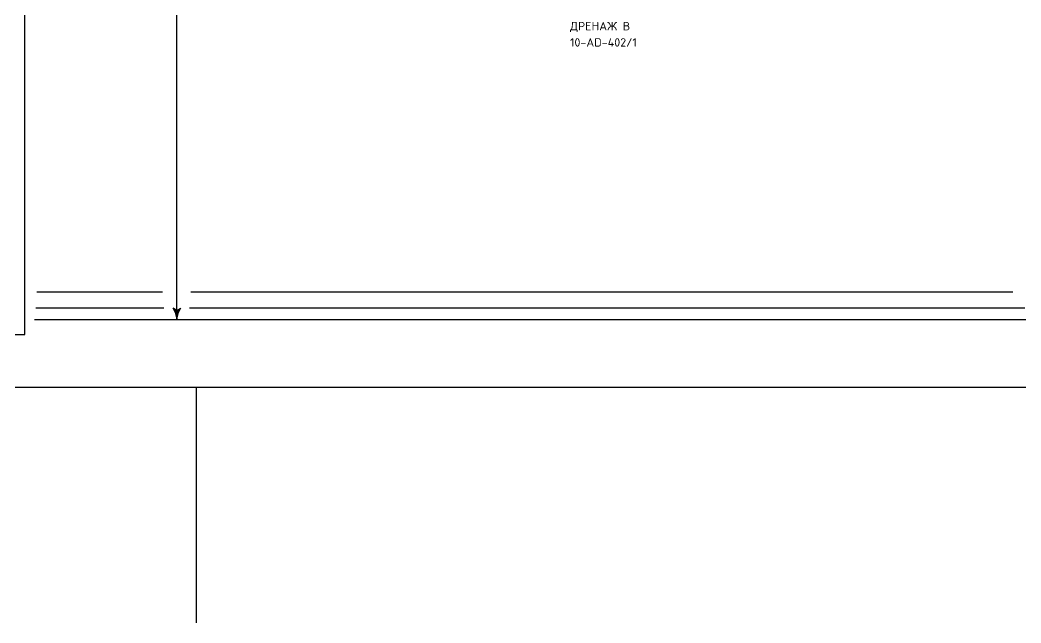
# Model space of a CAD drawing. Extents: x 230 to 652, y 120 to 276.
# Drawn here: x 433.95 to 450.68, y 119.69 to 129.76 of the extents above; entities that cross this region are included whole.
import ezdxf

# ---------------------------------------------------------------- set-up
doc = ezdxf.new("R2010")
doc.units = 0
doc.header["$MEASUREMENT"] = 0
doc.layers.get('0').update_dxf_attribs({"linetype": 'CONTINUOUS'})
doc.layers.add('IN-TEXT', color=51, linetype='CONTINUOUS')
doc.styles.add('SIMPLEX', font='SIMPLEX')

msp = doc.modelspace()

# ---------------------------------------------------------------- linework, layer by layer
at = {"color": 3, "linetype": 'Continuous'}
for p, q in [((434.031, 124.503), (434.031, 139.347)), ((434.235, 125.217), (436.335, 125.217)), ((436.807, 125.217), (450.543, 125.217)), ((434.216, 124.951), (436.355, 124.951)), ((436.787, 124.951), (450.744, 124.951)), ((421.97, 124.503), (434.031, 124.503))]:
    msp.add_line(p, q, dxfattribs=at)
at = {"color": 5, "linetype": 'Continuous'}
for p, q in [((436.573, 124.756), (436.573, 131.385)), ((434.196, 124.756), (482.032, 124.756))]:
    msp.add_line(p, q, dxfattribs=at)
at = {"color": 6, "linetype": 'Continuous'}
msp.add_line((229.992, 123.624), (499.167, 123.624), dxfattribs=at)
at = {"color": 4, "linetype": 'Continuous'}
msp.add_line((436.903, 119.686), (436.903, 123.624), dxfattribs=at)
at = {"color": 5, "linetype": 'Continuous'}
for points in [[(436.573, 124.756, 0.150368), (436.51, 124.943)], [(436.573, 124.881, 0.206864), (436.51, 124.943)], [(436.573, 124.881, -0.206864), (436.635, 124.943)]]:
    msp.add_lwpolyline(points, format="xyb", dxfattribs=at)
msp.add_arc((436.909, 124.748), 0.336, 144.4623, 178.6678, dxfattribs=at)
for points in [[(436.531, 124.909), (436.526, 124.935), (436.51, 124.943)], [(436.549, 124.873), (436.541, 124.924), (436.531, 124.909), (436.526, 124.935)], [(436.561, 124.835), (436.554, 124.912), (436.549, 124.873), (436.541, 124.924)], [(436.569, 124.796), (436.565, 124.897), (436.561, 124.835), (436.554, 124.912)], [(436.573, 124.756), (436.573, 124.881), (436.569, 124.796), (436.565, 124.897)], [(436.573, 124.756), (436.573, 124.881), (436.576, 124.796), (436.581, 124.897)], [(436.576, 124.796), (436.581, 124.897), (436.584, 124.835), (436.591, 124.912)], [(436.584, 124.835), (436.591, 124.912), (436.597, 124.873), (436.604, 124.924)], [(436.597, 124.873), (436.604, 124.924), (436.614, 124.909), (436.619, 124.935)], [(436.614, 124.909), (436.619, 124.935), (436.635, 124.943)]]:
    msp.add_solid(points, dxfattribs=at)

# ---------------------------------------------------------------- texts
at = {"layer": 'IN-TEXT', "color": 1, "style": 'SIMPLEX'}
for s, p in [('ДРЕНАЖ В', (443.144, 129.585)), ('10-AD-402/1', (443.144, 129.314))]:
    msp.add_text(s, height=0.14, dxfattribs=at).set_placement(p)

doc.saveas('drawing.dxf')
